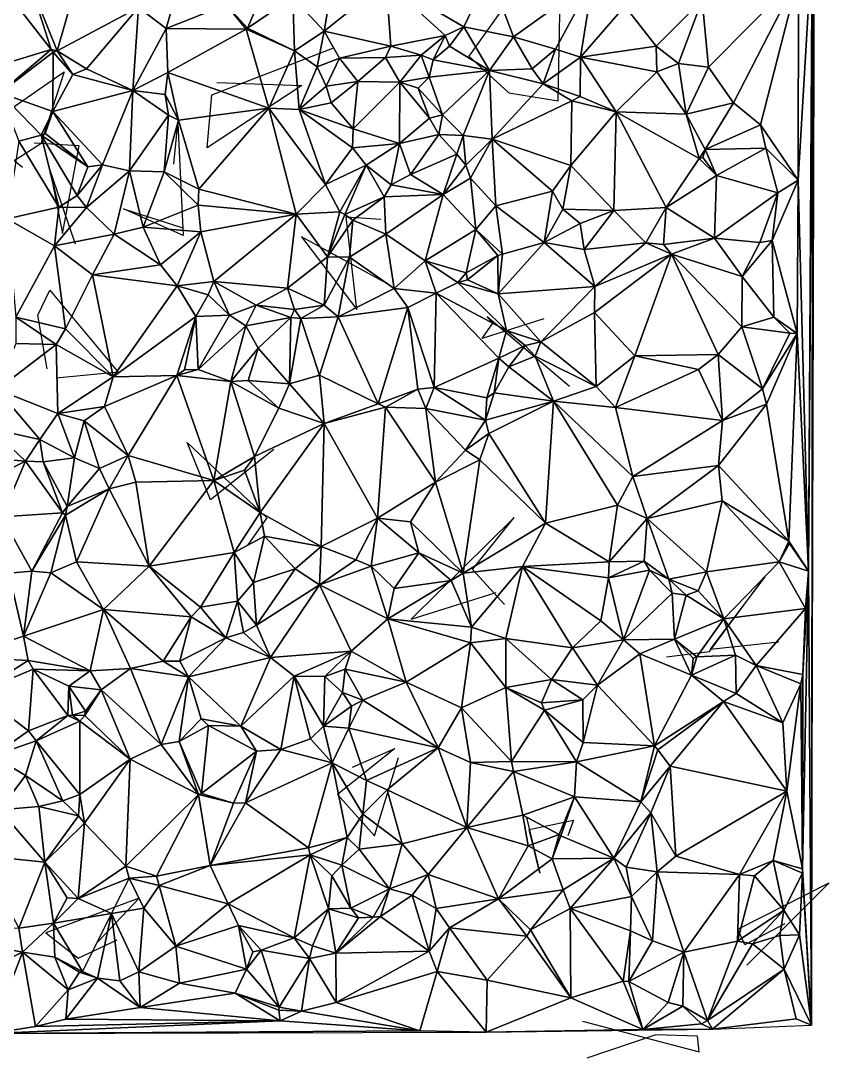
# Model space of a CAD drawing. Header units: metres. Extents: x -15.3 to 15.2, y -15.4 to 15.2.
# Drawn here: x 2.91 to 15.18, y -15.35 to 0.4 of the extents above; entities that cross this region are included whole.
import ezdxf

# ---------------------------------------------------------------- set-up
doc = ezdxf.new("R2010")
doc.units = ezdxf.units.M
doc.layers.add('CRACKS', color=1, linetype='Continuous')
doc.layers.add('STREET_MESH', color=7, linetype='Continuous')

msp = doc.modelspace()

# ---------------------------------------------------------------- linework, layer by layer
at = {"layer": 'CRACKS'}
for points in [[(10.482, 0.948, 0.1), (9.71, -0.14, 0.1), (10.319, -0.694, 0.1), (11.069, -0.814, 0.1), (11.1, 1.046, 0.1)], [(5.883, -0.535, 0.1), (7.174, -0.585, 0.1), (5.738, -1.528, 0.1), (5.81, -0.727, 0.1), (7.643, -0.018, 0.1)], [(2.934, -1.827, 0.1), (2.256, -1.281, 0.1), (3.565, -0.373, 0.1), (3.212, -1.469, 0.1), (2.297, -2.051, 0.1)], [(5.233, -1.776, 0.1), (5.292, -1.162, 0.1), (5.371, -2.863, 0.1), (4.464, -2.454, 0.1), (5.368, -2.742, 0.1)], [(3.735, -2.994, 0.1), (3.35, -1.859, 0.1), (3.54, -2.829, 0.1), (3.791, -1.501, 0.1), (3.11, -1.461, 0.1)], [(8.52, -3.622, 0.1), (7.167, -2.882, 0.1), (8.01, -3.982, 0.1), (7.847, -2.575, 0.1), (8.374, -2.615, 0.1)], [(3.309, -4.883, 0.1), (3.166, -4.071, 0.1), (3.347, -3.691, 0.1), (4.386, -4.935, 0.1), (3.442, -5.026, 0.1)], [(10.847, -4.127, 0.1), (9.915, -4.423, 0.1), (10.077, -4.194, 0.1), (9.987, -4.09, 0.1), (11.24, -5.151, 0.1)], [(6.75, -6.112, 0.1), (5.787, -6.876, 0.1), (5.432, -6.003, 0.1), (6.641, -7.147, 0.1), (6.355, -7.556, 0.1)], [(10.25, -8.463, 0.1), (9.766, -7.934, 0.1), (10.401, -7.142, 0.1), (8.836, -8.689, 0.1), (10.125, -8.28, 0.1)], [(12.712, -9.261, 0.1), (13.363, -9.177, 0.1), (14.206, -8.043, 0.1), (13.374, -9.143, 0.1), (14.418, -9.032, 0.1)], [(7.945, -10.935, 0.1), (8.584, -10.649, 0.1), (7.717, -11.351, 0.1), (8.28, -11.975, 0.1), (8.64, -10.787, 0.1)], [(10.586, -11.698, 0.1), (10.787, -12.543, 0.1), (10.624, -11.881, 0.1), (11.299, -11.741, 0.1), (11.213, -11.979, 0.1)], [(14.509, -13.312, 0.1), (13.9, -13.63, 0.1), (13.794, -13.396, 0.1), (15.183, -12.691, 0.1), (13.932, -13.941, 0.1)], [(4.077, -13.588, 0.1), (4.703, -12.923, 0.1), (3.286, -13.45, 0.1), (3.776, -13.836, 0.1), (4.37, -13.558, 0.1)], [(11.438, -14.792, 0.1), (13.209, -15.257, 0.1), (13.183, -15.017, 0.1), (12.548, -14.998, 0.1), (11.502, -15.355, 0.1)]]:
    msp.add_polyline3d(points, dxfattribs=at)
at = {"layer": 'STREET_MESH'}
for points in [[(14.934, 1.689), (14.916, -14.851), (14.962, 3.528)], [(5.112, 0.281), (5.533, 1.756), (4.696, 0.604)], [(5.533, 1.756), (5.112, 0.281), (6.026, 0.643)], [(14.867, -7.96), (14.934, 1.689), (14.924, 1.575)], [(14.934, 1.689), (14.867, -7.96), (14.916, -14.851)], [(14.713, -2.019), (14.867, -7.96), (14.924, 1.575)], [(14.717, 1.079), (14.713, -2.019), (14.924, 1.575)], [(3.037, 0.992), (3.458, -0.054), (3.837, 1.271)], [(3.458, -0.054), (4.696, 0.604), (3.837, 1.271)], [(7.04, 0.757), (7.512, 0.241), (7.683, 1.265)], [(7.512, 0.241), (8.453, 0.995), (7.683, 1.265)], [(10.024, 1.122), (8.453, 0.995), (9.636, 0.306)], [(10.386, 0.155), (10.024, 1.122), (9.636, 0.306)], [(10.386, 0.155), (11.595, 1.02), (10.024, 1.122)], [(3.369, -0.034), (3.037, 0.992), (2.811, 0.676)], [(3.458, -0.054), (3.037, 0.992), (3.369, -0.034)], [(6.662, 1.026), (6.026, 0.643), (6.35, 0.29)], [(7.04, 0.757), (6.662, 1.026), (6.35, 0.29)], [(7.512, 0.241), (8.524, 0.015), (8.453, 0.995)], [(8.453, 0.995), (9.352, 0.176), (9.636, 0.306)], [(8.524, 0.015), (9.352, 0.176), (8.453, 0.995)], [(11.595, 1.02), (10.386, 0.155), (11.028, -0.03)], [(11.408, -0.154), (11.595, 1.02), (11.028, -0.03)], [(11.595, 1.02), (11.408, -0.154), (12.079, 0.622)], [(13.349, -0.305), (14.717, 1.079), (13.254, 0.718)], [(13.349, -0.305), (13.729, -0.845), (14.717, 1.079)], [(13.729, -0.845), (14.138, -1.182), (14.717, 1.079)], [(14.717, 1.079), (14.138, -1.182), (14.713, -2.019)], [(2.351, -0.344), (3.369, -0.034), (2.811, 0.676)], [(5.112, 0.281), (6.329, 0.271), (6.026, 0.643)], [(6.026, 0.643), (6.329, 0.271), (6.35, 0.29)], [(7.063, -0.059), (7.04, 0.757), (6.35, 0.29)], [(7.063, -0.059), (7.512, 0.241), (7.04, 0.757)], [(12.556, 0.016), (13.254, 0.718), (12.079, 0.622)], [(12.556, 0.016), (12.895, -0.248), (13.254, 0.718)], [(12.895, -0.248), (13.349, -0.305), (13.254, 0.718)], [(4.696, 0.604), (3.458, -0.054), (3.904, -0.328)], [(4.609, -0.661), (4.696, 0.604), (3.904, -0.328)], [(4.609, -0.661), (5.112, 0.281), (4.696, 0.604)], [(11.408, -0.154), (12.556, 0.016), (12.079, 0.622)], [(5.112, 0.281), (4.609, -0.661), (5.137, -0.387)], [(6.329, 0.271), (5.112, 0.281), (5.137, -0.387)], [(6.329, 0.271), (5.137, -0.387), (6.672, -0.929)], [(6.329, 0.271), (7.063, -0.059), (6.35, 0.29)], [(7.063, -0.059), (6.329, 0.271), (6.672, -0.929)], [(7.512, 0.241), (7.063, -0.059), (7.407, -0.297)], [(7.748, -0.167), (7.512, 0.241), (7.407, -0.297)], [(7.748, -0.167), (8.524, 0.015), (7.512, 0.241)], [(9.352, 0.176), (8.524, 0.015), (8.984, -0.12)], [(9.17, -0.191), (9.352, 0.176), (8.984, -0.12)], [(9.17, -0.191), (9.416, 0.016), (9.352, 0.176)], [(9.352, 0.176), (9.416, 0.016), (9.636, 0.306)], [(9.416, 0.016), (10.025, -0.357), (9.636, 0.306)], [(10.025, -0.357), (10.386, 0.155), (9.636, 0.306)], [(8.524, 0.015), (7.748, -0.167), (8.443, -0.159)], [(8.984, -0.12), (8.524, 0.015), (8.443, -0.159)], [(9.416, 0.016), (9.17, -0.191), (10.025, -0.357)], [(10.386, 0.155), (10.025, -0.357), (10.671, -0.331)], [(10.386, 0.155), (10.671, -0.331), (11.028, -0.03)], [(12.564, -0.375), (12.556, 0.016), (11.408, -0.154)], [(12.556, 0.016), (12.564, -0.375), (12.895, -0.248)], [(3.369, -0.034), (2.351, -0.344), (2.591, -0.696)], [(3.399, -0.077), (3.369, -0.034), (2.591, -0.696)], [(3.392, -0.976), (3.399, -0.077), (2.591, -0.696)], [(3.399, -0.077), (3.458, -0.054), (3.369, -0.034)], [(3.399, -0.077), (3.392, -0.976), (3.696, -0.416)], [(3.458, -0.054), (3.399, -0.077), (3.696, -0.416)], [(3.458, -0.054), (3.696, -0.416), (3.904, -0.328)], [(7.133, -0.949), (7.063, -0.059), (6.672, -0.929)], [(7.063, -0.059), (7.133, -0.949), (7.407, -0.297)], [(8.663, -0.531), (8.984, -0.12), (8.443, -0.159)], [(8.984, -0.12), (8.663, -0.531), (9.109, -0.454)], [(9.17, -0.191), (8.984, -0.12), (9.109, -0.454)], [(10.671, -0.331), (10.837, -0.56), (11.028, -0.03)], [(10.837, -0.56), (11.408, -0.154), (11.028, -0.03)], [(10.837, -0.56), (11.402, -0.749), (11.408, -0.154)], [(11.408, -0.154), (11.402, -0.749), (11.946, -0.981)], [(12.564, -0.375), (11.408, -0.154), (11.946, -0.981)], [(7.133, -0.949), (7.545, -0.593), (7.407, -0.297)], [(7.545, -0.593), (7.748, -0.167), (7.407, -0.297)], [(7.748, -0.167), (7.545, -0.593), (8.026, -0.522)], [(7.748, -0.167), (8.026, -0.522), (8.443, -0.159)], [(8.026, -0.522), (8.663, -0.531), (8.443, -0.159)], [(10.025, -0.357), (9.17, -0.191), (9.109, -0.454)], [(12.564, -0.375), (13.012, -1.017), (12.895, -0.248)], [(13.012, -1.017), (13.349, -0.305), (12.895, -0.248)], [(13.729, -0.845), (13.349, -0.305), (13.012, -1.017)], [(3.696, -0.416), (3.392, -0.976), (4.609, -0.661)], [(3.696, -0.416), (4.609, -0.661), (3.904, -0.328)], [(4.609, -0.661), (5.098, -0.718), (5.137, -0.387)], [(5.098, -0.718), (5.299, -1.11), (5.137, -0.387)], [(5.137, -0.387), (5.299, -1.11), (6.672, -0.929)], [(8.663, -0.531), (8.94, -0.624), (9.109, -0.454)], [(8.94, -0.624), (9.311, -1.03), (9.109, -0.454)], [(9.311, -1.03), (10.025, -0.357), (9.109, -0.454)], [(9.623, -1.34), (10.025, -0.357), (9.311, -1.03)], [(10.025, -0.357), (9.623, -1.34), (10.063, -1.396)], [(10.025, -0.357), (10.837, -0.56), (10.671, -0.331)], [(10.837, -0.56), (10.025, -0.357), (10.063, -1.396)], [(13.012, -1.017), (12.564, -0.375), (11.946, -0.981)], [(7.621, -0.845), (7.545, -0.593), (7.133, -0.949)], [(7.545, -0.593), (7.621, -0.845), (8.026, -0.522)], [(7.621, -0.845), (7.956, -1.243), (8.026, -0.522)], [(8.026, -0.522), (7.956, -1.243), (8.663, -0.531)], [(7.956, -1.243), (8.656, -1.462), (8.663, -0.531)], [(8.656, -1.462), (9.115, -1.081), (8.663, -0.531)], [(9.115, -1.081), (8.94, -0.624), (8.663, -0.531)], [(8.94, -0.624), (9.115, -1.081), (9.311, -1.03)], [(11.275, -0.818), (10.837, -0.56), (10.063, -1.396)], [(11.402, -0.749), (10.837, -0.56), (11.275, -0.818)], [(2.877, -1.43), (3.217, -1.339), (2.591, -0.696)], [(3.217, -1.339), (3.392, -0.976), (2.591, -0.696)], [(3.392, -0.976), (4.149, -1.788), (4.609, -0.661)], [(4.609, -0.661), (4.149, -1.788), (4.557, -1.878)], [(4.609, -0.661), (4.557, -1.878), (5.149, -1.034)], [(5.098, -0.718), (4.609, -0.661), (5.149, -1.034)], [(5.299, -1.11), (5.098, -0.718), (5.149, -1.034)], [(11.402, -0.749), (11.275, -0.818), (11.946, -0.981)], [(5.299, -1.11), (5.609, -2.155), (6.672, -0.929)], [(6.672, -0.929), (5.609, -2.155), (7.087, -2.535)], [(7.534, -2.087), (6.672, -0.929), (7.087, -2.535)], [(7.534, -2.087), (7.133, -0.949), (6.672, -0.929)], [(7.956, -1.243), (7.621, -0.845), (7.133, -0.949)], [(11.26, -1.798), (11.275, -0.818), (10.063, -1.396)], [(11.275, -0.818), (11.26, -1.798), (11.946, -0.981)], [(13.3, -1.554), (13.729, -0.845), (13.012, -1.017)], [(13.729, -0.845), (13.3, -1.554), (14.138, -1.182)], [(3.392, -0.976), (3.217, -1.339), (3.276, -1.312)], [(3.927, -1.816), (3.392, -0.976), (3.276, -1.312)], [(4.149, -1.788), (3.392, -0.976), (3.927, -1.816)], [(4.557, -1.878), (5.083, -1.896), (5.149, -1.034)], [(5.083, -1.896), (5.299, -1.11), (5.149, -1.034)], [(7.946, -1.529), (7.133, -0.949), (7.534, -2.087)], [(7.956, -1.243), (7.133, -0.949), (7.946, -1.529)], [(8.656, -1.462), (9.253, -1.328), (9.115, -1.081)], [(9.115, -1.081), (9.253, -1.328), (9.311, -1.03)], [(9.253, -1.328), (9.623, -1.34), (9.311, -1.03)], [(11.26, -1.798), (11.913, -2.483), (11.946, -0.981)], [(11.913, -2.483), (12.708, -2.436), (11.946, -0.981)], [(13.21, -1.694), (13.012, -1.017), (11.946, -0.981)], [(12.708, -2.436), (13.21, -1.694), (11.946, -0.981)], [(13.21, -1.694), (13.3, -1.554), (13.012, -1.017)], [(5.299, -1.11), (5.083, -1.896), (5.609, -2.155)], [(8.656, -1.462), (7.956, -1.243), (7.946, -1.529)], [(13.3, -1.554), (14.22, -1.537), (14.138, -1.182)], [(14.138, -1.182), (14.22, -1.537), (14.713, -2.019)], [(3.485, -2.432), (3.217, -1.339), (2.877, -1.43)], [(3.217, -1.339), (3.927, -1.816), (3.276, -1.312)], [(3.217, -1.339), (3.485, -2.432), (3.763, -2.255)], [(3.927, -1.816), (3.217, -1.339), (3.763, -2.255)], [(9.253, -1.328), (8.656, -1.462), (8.823, -1.935)], [(9.527, -1.627), (9.253, -1.328), (8.823, -1.935)], [(9.623, -1.34), (9.253, -1.328), (9.527, -1.627)], [(9.665, -1.794), (9.623, -1.34), (9.527, -1.627)], [(9.623, -1.34), (9.665, -1.794), (10.063, -1.396)], [(9.665, -1.794), (9.736, -1.988), (10.063, -1.396)], [(9.736, -1.988), (10.119, -2.41), (10.063, -1.396)], [(10.983, -2.19), (11.26, -1.798), (10.063, -1.396)], [(10.119, -2.41), (10.983, -2.19), (10.063, -1.396)], [(3.485, -2.432), (2.877, -1.43), (2.702, -2.606)], [(8.153, -1.794), (7.946, -1.529), (7.534, -2.087)], [(8.153, -1.794), (8.656, -1.462), (7.946, -1.529)], [(8.533, -2.09), (8.656, -1.462), (8.153, -1.794)], [(8.656, -1.462), (8.533, -2.09), (8.823, -1.935)], [(13.262, -1.676), (13.3, -1.554), (13.21, -1.694)], [(13.3, -1.554), (13.262, -1.676), (13.469, -1.95)], [(14.22, -1.537), (13.3, -1.554), (13.469, -1.95)], [(14.401, -2.212), (14.22, -1.537), (13.469, -1.95)], [(14.22, -1.537), (14.401, -2.212), (14.713, -2.019)], [(9.322, -2.239), (9.527, -1.627), (8.823, -1.935)], [(9.665, -1.794), (9.527, -1.627), (9.322, -2.239)], [(13.21, -1.694), (12.708, -2.436), (13.469, -1.95)], [(13.262, -1.676), (13.21, -1.694), (13.469, -1.95)], [(4.149, -1.788), (3.927, -1.816), (3.763, -2.255)], [(3.904, -2.436), (4.149, -1.788), (3.763, -2.255)], [(4.149, -1.788), (3.904, -2.436), (4.557, -1.878)], [(3.904, -2.436), (4.323, -2.841), (4.557, -1.878)], [(4.323, -2.841), (4.767, -2.735), (4.557, -1.878)], [(4.767, -2.735), (5.083, -1.896), (4.557, -1.878)], [(7.751, -2.502), (8.153, -1.794), (7.534, -2.087)], [(7.751, -2.502), (7.828, -2.544), (8.153, -1.794)], [(8.153, -1.794), (7.828, -2.544), (8.424, -2.272)], [(8.533, -2.09), (8.153, -1.794), (8.424, -2.272)], [(9.665, -1.794), (9.322, -2.239), (9.736, -1.988)], [(10.983, -2.19), (11.137, -2.46), (11.26, -1.798)], [(11.137, -2.46), (11.913, -2.483), (11.26, -1.798)], [(5.083, -1.896), (4.767, -2.735), (5.599, -2.398)], [(5.609, -2.155), (5.083, -1.896), (5.599, -2.398)], [(8.533, -2.09), (9.322, -2.239), (8.823, -1.935)], [(9.736, -1.988), (9.322, -2.239), (9.815, -2.772)], [(10.119, -2.41), (9.736, -1.988), (9.815, -2.772)], [(12.708, -2.436), (13.442, -2.899), (13.469, -1.95)], [(13.442, -2.899), (14.401, -2.212), (13.469, -1.95)], [(14.317, -2.938), (14.695, -4.349), (14.713, -2.019)], [(14.401, -2.212), (14.317, -2.938), (14.713, -2.019)], [(14.713, -2.019), (14.695, -4.349), (14.867, -7.96)], [(5.609, -2.155), (5.599, -2.398), (7.087, -2.535)], [(7.751, -2.502), (7.534, -2.087), (7.087, -2.535)], [(9.322, -2.239), (8.533, -2.09), (8.424, -2.272)], [(10.983, -2.19), (10.119, -2.41), (10.854, -2.966)], [(11.137, -2.46), (10.983, -2.19), (10.854, -2.966)], [(3.485, -2.432), (3.904, -2.436), (3.763, -2.255)], [(7.828, -2.544), (7.949, -2.626), (8.424, -2.272)], [(8.424, -2.272), (7.949, -2.626), (8.449, -2.838)], [(9.322, -2.239), (8.424, -2.272), (8.449, -2.838)], [(9.047, -3.246), (9.322, -2.239), (8.449, -2.838)], [(9.322, -2.239), (9.047, -3.246), (9.815, -2.772)], [(14.401, -2.212), (13.442, -2.899), (14.129, -2.968)], [(14.317, -2.938), (14.401, -2.212), (14.129, -2.968)], [(3.42, -3.018), (3.485, -2.432), (2.702, -2.606)], [(3.904, -2.436), (3.485, -2.432), (3.42, -3.018)], [(4.323, -2.841), (3.904, -2.436), (3.42, -3.018)], [(4.767, -2.735), (5.639, -2.803), (5.599, -2.398)], [(5.599, -2.398), (5.639, -2.803), (7.087, -2.535)], [(7.564, -3.184), (7.751, -2.502), (7.087, -2.535)], [(7.828, -2.544), (7.751, -2.502), (7.564, -3.184)], [(10.219, -3.144), (10.119, -2.41), (9.815, -2.772)], [(10.119, -2.41), (10.219, -3.144), (10.854, -2.966)], [(11.399, -2.677), (11.137, -2.46), (10.854, -2.966)], [(11.913, -2.483), (11.137, -2.46), (11.399, -2.677)], [(11.913, -2.483), (11.399, -2.677), (11.46, -3.073)], [(12.398, -2.974), (11.913, -2.483), (11.46, -3.073)], [(11.913, -2.483), (12.398, -2.974), (12.708, -2.436)], [(12.398, -2.974), (12.666, -2.999), (12.708, -2.436)], [(12.666, -2.999), (13.442, -2.899), (12.708, -2.436)], [(2.832, -4.102), (3.42, -3.018), (2.702, -2.606)], [(5.639, -2.803), (5.838, -3.56), (7.087, -2.535)], [(5.838, -3.56), (6.957, -3.659), (7.087, -2.535)], [(6.957, -3.659), (7.564, -3.184), (7.087, -2.535)], [(7.949, -2.626), (7.828, -2.544), (7.564, -3.184)], [(7.897, -3.192), (7.949, -2.626), (7.564, -3.184)], [(7.949, -2.626), (7.897, -3.192), (8.449, -2.838)], [(11.399, -2.677), (10.854, -2.966), (11.46, -3.073)], [(4.767, -2.735), (4.323, -2.841), (5.026, -3.305)], [(5.639, -2.803), (4.767, -2.735), (5.026, -3.305)], [(5.279, -3.627), (5.639, -2.803), (5.026, -3.305)], [(5.639, -2.803), (5.279, -3.627), (5.838, -3.56)], [(9.047, -3.246), (9.668, -3.427), (9.815, -2.772)], [(9.668, -3.427), (10.153, -3.163), (9.815, -2.772)], [(10.153, -3.163), (10.219, -3.144), (9.815, -2.772)], [(4.323, -2.841), (3.42, -3.018), (3.995, -3.457)], [(5.026, -3.305), (4.323, -2.841), (3.995, -3.457)], [(7.897, -3.192), (8.575, -3.665), (8.449, -2.838)], [(8.575, -3.665), (9.047, -3.246), (8.449, -2.838)], [(10.854, -2.966), (10.219, -3.144), (10.156, -3.745)], [(11.623, -3.635), (10.854, -2.966), (10.156, -3.745)], [(10.854, -2.966), (11.623, -3.635), (11.46, -3.073)], [(11.623, -3.635), (12.398, -2.974), (11.46, -3.073)], [(12.398, -2.974), (11.623, -3.635), (12.79, -3.143)], [(12.666, -2.999), (12.398, -2.974), (12.79, -3.143)], [(13.442, -2.899), (12.666, -2.999), (12.79, -3.143)], [(13.863, -3.485), (13.442, -2.899), (12.79, -3.143)], [(13.442, -2.899), (13.863, -3.485), (14.129, -2.968)], [(13.863, -3.485), (14.317, -2.938), (14.129, -2.968)], [(13.863, -3.485), (14.341, -4.101), (14.317, -2.938)], [(14.317, -2.938), (14.341, -4.101), (14.695, -4.349)], [(3.588, -4.278), (3.42, -3.018), (2.832, -4.102)], [(3.42, -3.018), (3.588, -4.278), (3.995, -3.457)], [(10.219, -3.144), (10.153, -3.163), (10.156, -3.745)], [(12.79, -3.143), (11.619, -4.032), (12.232, -4.687)], [(11.623, -3.635), (11.619, -4.032), (12.79, -3.143)], [(13.498, -4.667), (12.79, -3.143), (12.232, -4.687)], [(13.863, -3.485), (12.79, -3.143), (13.858, -4.249)], [(12.79, -3.143), (13.498, -4.667), (13.858, -4.249)], [(5.279, -3.627), (5.026, -3.305), (3.995, -3.457)], [(7.515, -3.917), (7.564, -3.184), (6.957, -3.659)], [(7.515, -3.917), (7.897, -3.192), (7.564, -3.184)], [(7.897, -3.192), (7.515, -3.917), (7.724, -4.098)], [(8.575, -3.665), (7.897, -3.192), (7.724, -4.098)], [(9.047, -3.246), (8.575, -3.665), (9.215, -3.736)], [(9.543, -3.573), (9.047, -3.246), (9.215, -3.736)], [(9.543, -3.573), (9.668, -3.427), (9.047, -3.246)], [(9.691, -3.533), (10.153, -3.163), (9.668, -3.427)], [(10.153, -3.163), (9.691, -3.533), (10.156, -3.745)], [(3.588, -4.278), (4.307, -5.005), (3.995, -3.457)], [(4.307, -5.005), (5.279, -3.627), (3.995, -3.457)], [(9.543, -3.573), (9.691, -3.533), (9.668, -3.427)], [(5.279, -3.627), (5.752, -3.76), (5.838, -3.56)], [(5.752, -3.76), (6.075, -4.073), (5.838, -3.56)], [(5.838, -3.56), (6.483, -3.918), (6.957, -3.659)], [(5.838, -3.56), (6.075, -4.073), (6.483, -3.918)], [(10.283, -4.301), (9.543, -3.573), (9.215, -3.736)], [(9.691, -3.533), (9.543, -3.573), (10.156, -3.745)], [(9.543, -3.573), (10.283, -4.301), (10.156, -3.745)], [(14.341, -4.101), (13.863, -3.485), (13.858, -4.249)], [(5.279, -3.627), (4.307, -5.005), (5.564, -4.09)], [(5.752, -3.76), (5.279, -3.627), (5.564, -4.09)], [(6.075, -4.073), (5.752, -3.76), (5.564, -4.09)], [(6.483, -3.918), (7.064, -3.983), (6.957, -3.659)], [(7.064, -3.983), (7.515, -3.917), (6.957, -3.659)], [(8.784, -3.953), (8.575, -3.665), (7.724, -4.098)], [(8.575, -3.665), (8.784, -3.953), (9.215, -3.736)], [(8.784, -3.953), (9.182, -5.167), (9.215, -3.736)], [(9.182, -5.167), (10.166, -4.724), (9.215, -3.736)], [(10.166, -4.724), (10.283, -4.301), (9.215, -3.736)], [(11.623, -3.635), (10.156, -3.745), (10.803, -4.476)], [(10.156, -3.745), (10.283, -4.301), (10.803, -4.476)], [(11.619, -4.032), (11.623, -3.635), (10.803, -4.476)], [(6.075, -4.073), (6.322, -4.234), (6.483, -3.918)], [(6.322, -4.234), (7.006, -4.106), (6.483, -3.918)], [(7.006, -4.106), (7.064, -3.983), (6.483, -3.918)], [(7.064, -3.983), (7.159, -4.119), (7.515, -3.917)], [(7.515, -3.917), (7.159, -4.119), (7.724, -4.098)], [(4.307, -5.005), (5.277, -4.986), (5.564, -4.09)], [(5.277, -4.986), (5.391, -4.899), (5.564, -4.09)], [(5.391, -4.899), (5.598, -4.898), (5.564, -4.09)], [(5.598, -4.898), (6.075, -4.073), (5.564, -4.09)], [(6.075, -4.073), (5.598, -4.898), (6.322, -4.234)], [(7.159, -4.119), (7.064, -3.983), (7.006, -4.106)], [(8.335, -5.415), (8.784, -3.953), (7.724, -4.098)], [(8.784, -3.953), (8.335, -5.415), (8.935, -5.192)], [(9.182, -5.167), (8.784, -3.953), (8.935, -5.192)], [(11.645, -5.154), (11.619, -4.032), (10.803, -4.476)], [(11.619, -4.032), (11.645, -5.154), (12.232, -4.687)], [(2.833, -4.503), (3.442, -4.517), (2.832, -4.102)], [(3.442, -4.517), (3.588, -4.278), (2.832, -4.102)], [(5.598, -4.898), (6.098, -5.077), (6.322, -4.234)], [(6.098, -5.077), (6.51, -4.571), (6.322, -4.234)], [(6.51, -4.571), (7.006, -4.106), (6.322, -4.234)], [(6.51, -4.571), (6.988, -5.112), (7.006, -4.106)], [(6.988, -5.112), (7.159, -4.119), (7.006, -4.106)], [(7.159, -4.119), (6.988, -5.112), (7.444, -4.983)], [(7.159, -4.119), (7.444, -4.983), (7.724, -4.098)], [(7.444, -4.983), (8.335, -5.415), (7.724, -4.098)], [(13.498, -4.667), (14.171, -5.189), (13.858, -4.249)], [(14.341, -4.101), (13.858, -4.249), (14.584, -4.343)], [(13.858, -4.249), (14.171, -5.189), (14.584, -4.343)], [(14.341, -4.101), (14.584, -4.343), (14.695, -4.349)], [(3.588, -4.278), (3.442, -4.517), (4.307, -5.005)], [(10.568, -4.533), (10.283, -4.301), (10.166, -4.724)], [(10.283, -4.301), (10.568, -4.533), (10.803, -4.476)], [(14.584, -4.343), (14.171, -5.189), (14.695, -4.349)], [(14.171, -5.189), (14.231, -5.423), (14.695, -4.349)], [(14.695, -4.349), (14.231, -5.423), (14.569, -7.505)], [(14.695, -4.349), (14.569, -7.505), (14.867, -7.96)], [(3.442, -4.517), (2.833, -4.503), (2.546, -5.197)], [(3.469, -5.565), (3.442, -4.517), (2.546, -5.197)], [(3.442, -4.517), (3.469, -5.565), (4.307, -5.005)], [(10.318, -4.854), (10.568, -4.533), (10.166, -4.724)], [(10.568, -4.533), (10.318, -4.854), (10.715, -4.692)], [(10.568, -4.533), (10.715, -4.692), (10.803, -4.476)], [(10.715, -4.692), (11.645, -5.154), (10.803, -4.476)], [(6.51, -4.571), (6.098, -5.077), (6.36, -5.061)], [(6.988, -5.112), (6.51, -4.571), (6.36, -5.061)], [(9.182, -5.167), (9.982, -5.327), (10.166, -4.724)], [(9.982, -5.327), (10.093, -5.249), (10.166, -4.724)], [(10.093, -5.249), (10.318, -4.854), (10.166, -4.724)], [(10.715, -4.692), (10.318, -4.854), (10.996, -5.374)], [(11.645, -5.154), (10.715, -4.692), (10.996, -5.374)], [(11.645, -5.154), (11.938, -5.475), (12.232, -4.687)], [(12.232, -4.687), (11.938, -5.475), (13.196, -4.896)], [(13.498, -4.667), (12.232, -4.687), (13.196, -4.896)], [(13.561, -5.669), (13.498, -4.667), (13.196, -4.896)], [(14.171, -5.189), (13.498, -4.667), (13.561, -5.669)], [(10.318, -4.854), (10.093, -5.249), (10.996, -5.374)], [(4.307, -5.005), (3.469, -5.565), (4.179, -5.456)], [(4.179, -5.456), (4.536, -6.202), (5.277, -4.986)], [(4.307, -5.005), (4.179, -5.456), (5.277, -4.986)], [(5.277, -4.986), (4.536, -6.202), (5.837, -6.58)], [(5.598, -4.898), (5.391, -4.899), (5.277, -4.986)], [(6.098, -5.077), (5.598, -4.898), (5.277, -4.986)], [(6.098, -5.077), (5.277, -4.986), (5.837, -6.58)], [(7.444, -4.983), (6.988, -5.112), (7.513, -5.715)], [(8.335, -5.415), (7.444, -4.983), (7.513, -5.715)], [(11.938, -5.475), (13.561, -5.669), (13.196, -4.896)], [(2.457, -5.797), (3.194, -5.958), (2.546, -5.197)], [(3.194, -5.958), (3.469, -5.565), (2.546, -5.197)], [(6.458, -6.219), (6.098, -5.077), (5.837, -6.58)], [(6.098, -5.077), (6.825, -5.482), (6.36, -5.061)], [(6.098, -5.077), (6.458, -6.219), (6.825, -5.482)], [(6.825, -5.482), (6.988, -5.112), (6.36, -5.061)], [(6.988, -5.112), (6.825, -5.482), (7.513, -5.715)], [(8.335, -5.415), (8.447, -5.466), (8.935, -5.192)], [(8.447, -5.466), (9.057, -5.486), (8.935, -5.192)], [(9.057, -5.486), (9.182, -5.167), (8.935, -5.192)], [(9.182, -5.167), (9.057, -5.486), (9.963, -5.665)], [(9.982, -5.327), (9.182, -5.167), (9.963, -5.665)], [(11.938, -5.475), (11.645, -5.154), (10.996, -5.374)], [(14.231, -5.423), (14.171, -5.189), (13.561, -5.669)], [(10.996, -5.374), (10.093, -5.249), (9.963, -5.665)], [(10.093, -5.249), (9.982, -5.327), (9.963, -5.665)], [(3.469, -5.565), (3.869, -5.673), (4.179, -5.456)], [(3.869, -5.673), (4.536, -6.202), (4.179, -5.456)], [(6.825, -5.482), (6.458, -6.219), (7.513, -5.715)], [(8.447, -5.466), (8.335, -5.415), (7.513, -5.715)], [(8.322, -7.153), (8.447, -5.466), (7.513, -5.715)], [(8.447, -5.466), (8.322, -7.153), (9.203, -6.609)], [(9.057, -5.486), (8.447, -5.466), (9.203, -6.609)], [(9.057, -5.486), (9.661, -6.121), (9.963, -5.665)], [(9.661, -6.121), (9.057, -5.486), (9.203, -6.609)], [(10.014, -5.867), (10.996, -5.374), (9.963, -5.665)], [(10.996, -5.374), (10.014, -5.867), (10.875, -7.23)], [(11.969, -6.958), (10.996, -5.374), (10.875, -7.23)], [(10.996, -5.374), (11.969, -6.958), (12.198, -6.522)], [(11.938, -5.475), (10.996, -5.374), (12.198, -6.522)], [(13.561, -5.669), (11.938, -5.475), (12.198, -6.522)], [(14.231, -5.423), (13.501, -6.354), (14.569, -7.505)], [(14.231, -5.423), (13.561, -5.669), (13.501, -6.354)], [(3.469, -5.565), (3.194, -5.958), (3.722, -6.239)], [(3.869, -5.673), (3.469, -5.565), (3.722, -6.239)], [(9.661, -6.121), (10.014, -5.867), (9.963, -5.665)], [(13.501, -6.354), (13.561, -5.669), (12.198, -6.522)], [(2.457, -5.797), (2.238, -6.226), (2.98, -6.289)], [(3.194, -5.958), (2.457, -5.797), (2.98, -6.289)], [(4.101, -6.397), (3.869, -5.673), (3.722, -6.239)], [(3.869, -5.673), (4.101, -6.397), (4.536, -6.202)], [(6.458, -6.219), (6.541, -7.069), (7.513, -5.715)], [(6.541, -7.069), (7.467, -7.585), (7.513, -5.715)], [(7.467, -7.585), (8.322, -7.153), (7.513, -5.715)], [(3.244, -6.296), (3.194, -5.958), (2.98, -6.289)], [(3.194, -5.958), (3.244, -6.296), (3.722, -6.239)], [(10.014, -5.867), (9.661, -6.121), (9.879, -6.265)], [(10.875, -7.23), (10.014, -5.867), (9.879, -6.265)], [(9.661, -6.121), (9.203, -6.609), (9.879, -6.265)], [(2.238, -6.226), (2.397, -6.577), (2.98, -6.289)], [(2.397, -6.577), (2.619, -7.135), (2.98, -6.289)], [(2.619, -7.135), (3.54, -7.071), (2.98, -6.289)], [(3.54, -7.071), (3.244, -6.296), (2.98, -6.289)], [(3.244, -6.296), (3.609, -6.975), (3.722, -6.239)], [(3.609, -6.975), (3.244, -6.296), (3.54, -7.071)], [(3.609, -6.975), (4.101, -6.397), (3.722, -6.239)], [(4.536, -6.202), (4.101, -6.397), (4.251, -6.708)], [(4.536, -6.202), (4.251, -6.708), (4.653, -6.605)], [(5.837, -6.58), (4.536, -6.202), (4.653, -6.605)], [(6.305, -6.425), (6.458, -6.219), (5.837, -6.58)], [(6.458, -6.219), (6.305, -6.425), (6.541, -7.069)], [(9.203, -6.609), (9.622, -7.986), (9.879, -6.265)], [(9.622, -7.986), (10.875, -7.23), (9.879, -6.265)], [(4.101, -6.397), (3.609, -6.975), (4.251, -6.708)], [(6.305, -6.425), (5.837, -6.58), (6.541, -7.069)], [(13.501, -6.354), (12.198, -6.522), (12.42, -7.159)], [(13.557, -6.888), (13.501, -6.354), (12.42, -7.159)], [(13.501, -6.354), (13.557, -6.888), (14.569, -7.505)], [(4.653, -6.605), (4.251, -6.708), (4.855, -7.88)], [(5.837, -6.58), (4.653, -6.605), (4.855, -7.88)], [(6.146, -7.673), (5.837, -6.58), (4.855, -7.88)], [(5.837, -6.58), (6.146, -7.673), (6.541, -7.069)], [(8.322, -7.153), (8.822, -7.209), (9.203, -6.609)], [(8.822, -7.209), (9.622, -7.986), (9.203, -6.609)], [(12.198, -6.522), (11.969, -6.958), (12.42, -7.159)], [(4.251, -6.708), (3.586, -7.108), (3.755, -7.815)], [(3.609, -6.975), (3.586, -7.108), (4.251, -6.708)], [(4.855, -7.88), (4.251, -6.708), (3.755, -7.815)], [(13.318, -7.967), (13.557, -6.888), (12.42, -7.159)], [(13.557, -6.888), (13.318, -7.967), (14.423, -7.814)], [(13.557, -6.888), (14.423, -7.814), (14.569, -7.505)], [(3.074, -7.957), (3.54, -7.071), (2.619, -7.135)], [(3.074, -7.957), (3.586, -7.108), (3.54, -7.071)], [(3.586, -7.108), (3.609, -6.975), (3.54, -7.071)], [(6.146, -7.673), (6.608, -7.427), (6.541, -7.069)], [(6.541, -7.069), (6.608, -7.427), (7.467, -7.585)], [(11.843, -7.816), (11.969, -6.958), (10.875, -7.23)], [(11.969, -6.958), (11.843, -7.816), (12.42, -7.159)], [(2.724, -7.988), (3.074, -7.957), (2.619, -7.135)], [(3.586, -7.108), (3.074, -7.957), (3.363, -7.985)], [(3.586, -7.108), (3.363, -7.985), (3.755, -7.815)], [(7.993, -7.787), (8.322, -7.153), (7.467, -7.585)], [(8.322, -7.153), (7.993, -7.787), (8.229, -7.881)], [(8.95, -7.679), (8.322, -7.153), (8.229, -7.881)], [(8.822, -7.209), (8.322, -7.153), (8.95, -7.679)], [(9.622, -7.986), (8.822, -7.209), (8.95, -7.679)], [(9.622, -7.986), (10.524, -7.889), (10.875, -7.23)], [(10.524, -7.889), (11.843, -7.816), (10.875, -7.23)], [(11.843, -7.816), (12.371, -7.807), (12.42, -7.159)], [(12.371, -7.807), (12.747, -8.078), (12.42, -7.159)], [(12.747, -8.078), (13.318, -7.967), (12.42, -7.159)], [(6.146, -7.673), (6.441, -8.128), (6.608, -7.427)], [(6.441, -8.128), (7.073, -7.924), (6.608, -7.427)], [(6.608, -7.427), (7.073, -7.924), (7.467, -7.585)], [(14.423, -7.814), (14.579, -7.537), (14.569, -7.505)], [(14.579, -7.537), (14.423, -7.814), (14.867, -7.96)], [(14.569, -7.505), (14.579, -7.537), (14.867, -7.96)], [(6.146, -7.673), (4.855, -7.88), (5.633, -8.506)], [(6.197, -8.413), (6.146, -7.673), (5.633, -8.506)], [(6.146, -7.673), (6.197, -8.413), (6.441, -8.128)], [(7.073, -7.924), (7.444, -8.164), (7.467, -7.585)], [(7.444, -8.164), (7.993, -7.787), (7.467, -7.585)], [(8.576, -8.222), (8.95, -7.679), (8.229, -7.881)], [(8.95, -7.679), (8.576, -8.222), (9.44, -8.102)], [(9.622, -7.986), (8.95, -7.679), (9.44, -8.102)], [(3.363, -7.985), (4.164, -8.539), (3.755, -7.815)], [(4.164, -8.539), (4.855, -7.88), (3.755, -7.815)], [(7.993, -7.787), (7.444, -8.164), (8.229, -7.881)], [(10.524, -7.889), (11.829, -8.059), (11.843, -7.816)], [(12.371, -7.807), (11.829, -8.059), (12.452, -7.942)], [(11.829, -8.059), (12.371, -7.807), (11.843, -7.816)], [(12.747, -8.078), (12.371, -7.807), (12.452, -7.942)], [(13.318, -7.967), (13.581, -8.684), (14.423, -7.814)], [(13.581, -8.684), (14.82, -8.524), (14.423, -7.814)], [(14.423, -7.814), (14.82, -8.524), (14.867, -7.96)], [(2.724, -7.988), (1.998, -9.257), (2.948, -8.943)], [(3.074, -7.957), (2.724, -7.988), (2.948, -8.943)], [(3.363, -7.985), (3.074, -7.957), (2.948, -8.943)], [(3.363, -7.985), (2.948, -8.943), (4.164, -8.539)], [(4.164, -8.539), (5.492, -8.65), (4.855, -7.88)], [(4.855, -7.88), (5.492, -8.65), (5.633, -8.506)], [(6.488, -8.778), (7.073, -7.924), (6.441, -8.128)], [(7.073, -7.924), (6.488, -8.778), (7.444, -8.164)], [(7.444, -8.164), (8.479, -8.681), (8.229, -7.881)], [(8.479, -8.681), (8.576, -8.222), (8.229, -7.881)], [(9.751, -8.806), (9.622, -7.986), (9.44, -8.102)], [(9.751, -8.806), (10.524, -7.889), (9.622, -7.986)], [(10.524, -7.889), (9.751, -8.806), (10.274, -8.979)], [(11.284, -9.123), (10.524, -7.889), (10.274, -8.979)], [(11.829, -8.059), (10.524, -7.889), (11.716, -8.711)], [(10.524, -7.889), (11.284, -9.123), (11.716, -8.711)], [(11.829, -8.059), (12.057, -9), (12.452, -7.942)], [(12.057, -9), (12.799, -8.29), (12.452, -7.942)], [(12.799, -8.29), (12.747, -8.078), (12.452, -7.942)], [(13.318, -7.967), (12.747, -8.078), (13.191, -8.257)], [(13.581, -8.684), (13.318, -7.967), (13.191, -8.257)], [(14.867, -7.96), (14.779, -12.476), (14.916, -14.851)], [(14.783, -9.527), (14.779, -12.476), (14.867, -7.96)], [(14.82, -8.524), (14.783, -9.527), (14.867, -7.96)], [(6.197, -8.413), (6.488, -8.778), (6.441, -8.128)], [(7.444, -8.164), (6.488, -8.778), (6.7, -9.271)], [(7.922, -9.172), (7.444, -8.164), (6.7, -9.271)], [(7.922, -9.172), (8.479, -8.681), (7.444, -8.164)], [(8.479, -8.681), (9.751, -8.806), (9.44, -8.102)], [(8.576, -8.222), (8.479, -8.681), (9.44, -8.102)], [(12.057, -9), (11.829, -8.059), (11.716, -8.711)], [(12.747, -8.078), (12.799, -8.29), (13.009, -8.325)], [(13.191, -8.257), (12.747, -8.078), (13.009, -8.325)], [(12.799, -8.29), (12.057, -9), (12.832, -8.99)], [(12.799, -8.29), (12.832, -8.99), (13.009, -8.325)], [(12.832, -8.99), (13.581, -8.684), (13.009, -8.325)], [(13.581, -8.684), (13.191, -8.257), (13.009, -8.325)], [(5.492, -8.65), (6.018, -8.969), (5.633, -8.506)], [(6.018, -8.969), (6.197, -8.413), (5.633, -8.506)], [(6.29, -8.889), (6.197, -8.413), (6.018, -8.969)], [(6.488, -8.778), (6.197, -8.413), (6.29, -8.889)], [(2.948, -8.943), (3.962, -9.47), (4.164, -8.539)], [(3.962, -9.47), (4.575, -9.436), (4.164, -8.539)], [(4.164, -8.539), (4.575, -9.436), (5.07, -9.324)], [(5.492, -8.65), (4.164, -8.539), (5.07, -9.324)], [(5.321, -9.327), (5.492, -8.65), (5.07, -9.324)], [(5.492, -8.65), (5.321, -9.327), (6.018, -8.969)], [(13.581, -8.684), (14.073, -9.393), (14.82, -8.524)], [(14.82, -8.524), (14.073, -9.393), (14.783, -9.527)], [(6.488, -8.778), (6.29, -8.889), (6.7, -9.271)], [(8.479, -8.681), (7.922, -9.172), (8.761, -9.643)], [(8.479, -8.681), (8.761, -9.643), (9.734, -9.048)], [(9.751, -8.806), (8.479, -8.681), (9.734, -9.048)], [(10.274, -8.979), (9.751, -8.806), (9.734, -9.048)], [(11.284, -9.123), (12.057, -9), (11.716, -8.711)], [(13.171, -9.258), (13.581, -8.684), (12.832, -8.99)], [(13.581, -8.684), (13.171, -9.258), (13.761, -9.233)], [(14.073, -9.393), (13.581, -8.684), (13.761, -9.233)], [(2.948, -8.943), (1.998, -9.257), (3.017, -9.317)], [(3.962, -9.47), (2.948, -8.943), (3.017, -9.317)], [(5.321, -9.327), (5.455, -9.562), (6.018, -8.969)], [(6.018, -8.969), (5.455, -9.562), (6.7, -9.271)], [(6.29, -8.889), (6.018, -8.969), (6.7, -9.271)], [(10.274, -8.979), (9.734, -9.048), (10.27, -9.727)], [(10.966, -9.605), (10.274, -8.979), (10.27, -9.727)], [(11.284, -9.123), (10.274, -8.979), (10.966, -9.605)], [(8.761, -9.643), (9.599, -10.035), (9.734, -9.048)], [(9.734, -9.048), (9.599, -10.035), (10.27, -9.727)], [(11.284, -9.123), (10.966, -9.605), (11.665, -9.687)], [(12.057, -9), (11.284, -9.123), (11.665, -9.687)], [(12.305, -9.214), (12.057, -9), (11.665, -9.687)], [(12.832, -8.99), (12.057, -9), (12.305, -9.214)], [(12.832, -8.99), (12.305, -9.214), (13.093, -9.536)], [(13.118, -9.279), (12.832, -8.99), (13.093, -9.536)], [(13.118, -9.279), (13.171, -9.258), (12.832, -8.99)], [(1.998, -9.257), (2.252, -9.801), (3.017, -9.317)], [(5.455, -9.562), (6.25, -10.31), (6.7, -9.271)], [(6.25, -10.31), (7.06, -9.555), (6.7, -9.271)], [(7.06, -9.555), (7.922, -9.172), (6.7, -9.271)], [(7.922, -9.172), (7.06, -9.555), (7.522, -9.559)], [(7.922, -9.172), (7.522, -9.559), (7.832, -9.446)], [(8.761, -9.643), (7.922, -9.172), (7.832, -9.446)], [(12.528, -10.611), (12.305, -9.214), (11.665, -9.687)], [(12.305, -9.214), (12.528, -10.611), (13.093, -9.536)], [(13.761, -9.233), (13.171, -9.258), (13.093, -9.536)], [(13.77, -9.814), (13.761, -9.233), (13.093, -9.536)], [(13.171, -9.258), (13.118, -9.279), (13.093, -9.536)], [(13.77, -9.814), (14.073, -9.393), (13.761, -9.233)], [(2.252, -9.801), (3.093, -9.446), (3.017, -9.317)], [(3.024, -10.381), (3.093, -9.446), (2.252, -9.801)], [(3.093, -9.446), (3.962, -9.47), (3.017, -9.317)], [(3.093, -9.446), (3.024, -10.381), (3.622, -10.152)], [(3.634, -9.704), (3.093, -9.446), (3.622, -10.152)], [(3.962, -9.47), (3.093, -9.446), (3.634, -9.704)], [(3.962, -9.47), (4.129, -9.758), (4.575, -9.436)], [(4.129, -9.758), (5.037, -10.589), (4.575, -9.436)], [(4.575, -9.436), (5.455, -9.562), (5.07, -9.324)], [(5.037, -10.589), (5.455, -9.562), (4.575, -9.436)], [(5.455, -9.562), (5.321, -9.327), (5.07, -9.324)], [(7.522, -9.559), (7.79, -9.803), (7.832, -9.446)], [(7.79, -9.803), (8.102, -9.919), (7.832, -9.446)], [(8.102, -9.919), (8.761, -9.643), (7.832, -9.446)], [(14.073, -9.393), (13.77, -9.814), (14.479, -10.263)], [(14.783, -9.527), (14.073, -9.393), (14.751, -9.67)], [(14.073, -9.393), (14.479, -10.263), (14.751, -9.67)], [(3.962, -9.47), (3.634, -9.704), (4.129, -9.758)], [(5.455, -9.562), (5.037, -10.589), (5.31, -10.547)], [(5.648, -10.202), (5.455, -9.562), (5.31, -10.547)], [(5.455, -9.562), (5.648, -10.202), (6.25, -10.31)], [(6.855, -10.665), (7.06, -9.555), (6.25, -10.31)], [(7.06, -9.555), (6.855, -10.665), (7.304, -10.504)], [(7.503, -10.313), (7.06, -9.555), (7.304, -10.504)], [(7.06, -9.555), (7.503, -10.313), (7.522, -9.559)], [(7.503, -10.313), (7.79, -9.803), (7.522, -9.559)], [(10.815, -9.955), (10.966, -9.605), (10.27, -9.727)], [(10.966, -9.605), (10.815, -9.955), (11.439, -9.913)], [(10.966, -9.605), (11.439, -9.913), (11.665, -9.687)], [(12.528, -10.611), (13.575, -9.937), (13.093, -9.536)], [(13.575, -9.937), (13.77, -9.814), (13.093, -9.536)], [(14.783, -9.527), (14.751, -9.67), (14.779, -12.476)], [(3.693, -10.145), (3.634, -9.704), (3.622, -10.152)], [(3.634, -9.704), (3.891, -10.086), (4.129, -9.758)], [(3.634, -9.704), (3.693, -10.145), (3.891, -10.086)], [(4.129, -9.758), (3.879, -10.148), (4.566, -10.815)], [(3.891, -10.086), (3.879, -10.148), (4.129, -9.758)], [(5.037, -10.589), (4.129, -9.758), (4.566, -10.815)], [(8.761, -9.643), (8.102, -9.919), (9.244, -10.643)], [(9.599, -10.035), (8.761, -9.643), (9.244, -10.643)], [(9.599, -10.035), (10.36, -10.848), (10.27, -9.727)], [(10.86, -10.068), (10.815, -9.955), (10.27, -9.727)], [(10.36, -10.848), (10.86, -10.068), (10.27, -9.727)], [(11.439, -9.913), (11.445, -10.559), (11.665, -9.687)], [(11.445, -10.559), (12.528, -10.611), (11.665, -9.687)], [(14.479, -10.263), (14.537, -11.297), (14.751, -9.67)], [(14.751, -9.67), (14.537, -11.297), (14.779, -12.476)], [(2.48, -10.762), (3.024, -10.381), (2.252, -9.801)], [(7.79, -9.803), (7.503, -10.313), (7.93, -10.006)], [(8.102, -9.919), (7.79, -9.803), (7.93, -10.006)], [(9.244, -10.643), (8.102, -9.919), (7.89, -10.343)], [(8.102, -9.919), (7.93, -10.006), (7.89, -10.343)], [(10.815, -9.955), (10.86, -10.068), (11.439, -9.913)], [(10.86, -10.068), (11.445, -10.559), (11.439, -9.913)], [(14.479, -10.263), (13.77, -9.814), (13.575, -9.937)], [(7.93, -10.006), (7.503, -10.313), (7.89, -10.343)], [(9.737, -10.862), (9.599, -10.035), (9.244, -10.643)], [(10.36, -10.848), (9.599, -10.035), (9.737, -10.862)], [(10.36, -10.848), (11.344, -10.852), (10.86, -10.068)], [(11.344, -10.852), (11.445, -10.559), (10.86, -10.068)], [(13.575, -9.937), (12.528, -10.611), (12.582, -10.672)], [(12.769, -10.92), (13.575, -9.937), (12.582, -10.672)], [(13.575, -9.937), (12.769, -10.92), (14.537, -11.297)], [(14.479, -10.263), (13.575, -9.937), (14.537, -11.297)], [(3.024, -10.381), (3.138, -10.533), (3.622, -10.152)], [(3.138, -10.533), (3.802, -10.237), (3.622, -10.152)], [(3.802, -10.237), (3.138, -10.533), (3.805, -11.352)], [(3.802, -10.237), (3.693, -10.145), (3.622, -10.152)], [(3.693, -10.145), (3.879, -10.148), (3.891, -10.086)], [(3.879, -10.148), (3.693, -10.145), (3.802, -10.237)], [(3.879, -10.148), (3.802, -10.237), (4.566, -10.815)], [(3.802, -10.237), (3.805, -11.352), (4.566, -10.815)], [(5.648, -10.202), (5.31, -10.547), (5.759, -10.303)], [(6.25, -10.31), (5.648, -10.202), (5.759, -10.303)], [(3.138, -10.533), (3.024, -10.381), (2.48, -10.762)], [(5.31, -10.547), (5.649, -11.332), (5.759, -10.303)], [(5.649, -11.332), (6.484, -10.693), (5.759, -10.303)], [(6.484, -10.693), (6.25, -10.31), (5.759, -10.303)], [(6.484, -10.693), (6.855, -10.665), (6.25, -10.31)], [(7.503, -10.313), (7.304, -10.504), (7.634, -10.867)], [(7.503, -10.313), (7.634, -10.867), (7.89, -10.343)], [(7.634, -10.867), (8.157, -11.136), (7.89, -10.343)], [(8.157, -11.136), (9.244, -10.643), (7.89, -10.343)], [(3.138, -10.533), (2.48, -10.762), (2.977, -11.063)], [(3.546, -11.447), (3.138, -10.533), (2.977, -11.063)], [(3.138, -10.533), (3.546, -11.447), (3.805, -11.352)], [(5.31, -10.547), (5.037, -10.589), (5.605, -11.351)], [(5.649, -11.332), (5.31, -10.547), (5.605, -11.351)], [(7.304, -10.504), (6.855, -10.665), (7.634, -10.867)], [(5.037, -10.589), (4.566, -10.815), (5.605, -11.351)], [(6.484, -10.693), (5.649, -11.332), (6.137, -11.482)], [(6.484, -10.693), (6.137, -11.482), (6.317, -11.478)], [(6.855, -10.665), (6.317, -11.478), (7.634, -10.867)], [(6.855, -10.665), (6.484, -10.693), (6.317, -11.478)], [(8.157, -11.136), (8.468, -11.278), (9.244, -10.643)], [(9.244, -10.643), (8.468, -11.278), (9.678, -11.851)], [(9.737, -10.862), (9.244, -10.643), (9.678, -11.851)], [(11.445, -10.559), (11.344, -10.852), (12.528, -10.611)], [(11.344, -10.852), (12.324, -11.461), (12.528, -10.611)], [(12.528, -10.611), (12.324, -11.461), (12.582, -10.672)], [(12.324, -11.461), (12.769, -10.92), (12.582, -10.672)], [(2.48, -10.762), (2.584, -11.58), (2.977, -11.063)], [(3.805, -11.352), (3.872, -11.785), (4.566, -10.815)], [(3.872, -11.785), (4.502, -12.44), (4.566, -10.815)], [(4.566, -10.815), (4.502, -12.44), (5.605, -11.351)], [(7.634, -10.867), (6.317, -11.478), (7.273, -12.157)], [(7.634, -10.867), (7.273, -12.157), (7.863, -12.001)], [(8.102, -11.647), (7.634, -10.867), (7.863, -12.001)], [(8.102, -11.647), (8.157, -11.136), (7.634, -10.867)], [(10.388, -11), (9.737, -10.862), (9.678, -11.851)], [(10.36, -10.848), (9.737, -10.862), (10.388, -11)], [(11.344, -10.852), (10.36, -10.848), (10.388, -11)], [(11.315, -11.385), (11.344, -10.852), (10.388, -11)], [(12.324, -11.461), (11.344, -10.852), (11.315, -11.385)], [(10.529, -11.662), (10.388, -11), (9.678, -11.851)], [(10.529, -11.662), (11.315, -11.385), (10.388, -11)], [(12.324, -11.461), (12.473, -11.629), (12.769, -10.92)], [(12.769, -10.92), (12.473, -11.629), (12.854, -12.287)], [(14.537, -11.297), (12.769, -10.92), (12.854, -12.287)], [(2.584, -11.58), (3.182, -11.534), (2.977, -11.063)], [(3.182, -11.534), (3.546, -11.447), (2.977, -11.063)], [(8.157, -11.136), (8.102, -11.647), (8.468, -11.278)], [(6.137, -11.482), (5.649, -11.332), (5.605, -11.351)], [(8.468, -11.278), (8.102, -11.647), (8.698, -12.099)], [(8.468, -11.278), (8.698, -12.099), (9.678, -11.851)], [(13.819, -12.565), (14.537, -11.297), (12.854, -12.287)], [(13.819, -12.565), (14.333, -12.35), (14.537, -11.297)], [(14.537, -11.297), (14.333, -12.35), (14.779, -12.476)], [(3.546, -11.447), (3.182, -11.534), (3.783, -11.673)], [(3.805, -11.352), (3.546, -11.447), (3.783, -11.673)], [(3.872, -11.785), (3.805, -11.352), (3.783, -11.673)], [(4.502, -12.44), (4.966, -12.59), (5.605, -11.351)], [(4.966, -12.59), (5.784, -12.43), (5.605, -11.351)], [(5.784, -12.43), (6.137, -11.482), (5.605, -11.351)], [(7.273, -12.157), (6.317, -11.478), (5.784, -12.43)], [(6.317, -11.478), (6.137, -11.482), (5.784, -12.43)], [(10.529, -11.662), (11.081, -11.959), (11.315, -11.385)], [(11.315, -11.385), (11.081, -11.959), (11.107, -11.976)], [(11.315, -11.385), (11.107, -11.976), (11.913, -12.318)], [(12.324, -11.461), (11.315, -11.385), (11.913, -12.318)], [(12.473, -11.629), (12.324, -11.461), (11.913, -12.318)], [(3.274, -12.377), (2.584, -11.58), (2.291, -12.277)], [(3.182, -11.534), (2.584, -11.58), (3.274, -12.377)], [(3.783, -11.673), (3.182, -11.534), (3.274, -12.377)], [(8.047, -12.179), (8.102, -11.647), (7.863, -12.001)], [(8.102, -11.647), (8.047, -12.179), (8.698, -12.099)], [(12.098, -12.455), (12.473, -11.629), (11.913, -12.318)], [(12.568, -12.526), (12.473, -11.629), (12.098, -12.455)], [(12.473, -11.629), (12.568, -12.526), (12.854, -12.287)], [(3.872, -11.785), (3.783, -11.673), (3.274, -12.377)], [(3.777, -12.927), (3.872, -11.785), (3.274, -12.377)], [(3.872, -11.785), (3.777, -12.927), (4.502, -12.44)], [(10.612, -12.131), (10.529, -11.662), (9.678, -11.851)], [(11.081, -11.959), (10.529, -11.662), (10.612, -12.131)], [(8.698, -12.099), (9.093, -12.563), (9.678, -11.851)], [(9.678, -11.851), (9.093, -12.563), (10.163, -12.934)], [(10.612, -12.131), (9.678, -11.851), (10.163, -12.934)], [(10.977, -12.329), (11.081, -11.959), (10.612, -12.131)], [(11.081, -11.959), (10.977, -12.329), (11.107, -11.976)], [(7.273, -12.157), (7.303, -12.267), (7.863, -12.001)], [(7.303, -12.267), (7.782, -12.423), (7.863, -12.001)], [(7.782, -12.423), (8.047, -12.179), (7.863, -12.001)], [(8.047, -12.179), (8.507, -12.781), (8.698, -12.099)], [(8.507, -12.781), (9.093, -12.563), (8.698, -12.099)], [(10.977, -12.329), (10.612, -12.131), (10.163, -12.934)], [(11.107, -11.976), (10.977, -12.329), (11.913, -12.318)], [(2.877, -13.381), (3.274, -12.377), (2.291, -12.277)], [(7.303, -12.267), (7.273, -12.157), (5.784, -12.43)], [(6.056, -13.009), (7.303, -12.267), (5.784, -12.43)], [(6.056, -13.009), (7.059, -13.527), (7.303, -12.267)], [(7.303, -12.267), (7.059, -13.527), (7.577, -13.086)], [(7.631, -12.587), (7.303, -12.267), (7.577, -13.086)], [(7.303, -12.267), (7.631, -12.587), (7.782, -12.423)], [(8.507, -12.781), (8.047, -12.179), (7.782, -12.423)], [(12.568, -12.526), (13.819, -12.565), (12.854, -12.287)], [(2.877, -13.381), (3.404, -13.302), (3.274, -12.377)], [(3.404, -13.302), (3.61, -12.919), (3.274, -12.377)], [(3.61, -12.919), (3.777, -12.927), (3.274, -12.377)], [(3.777, -12.927), (4.554, -12.618), (4.502, -12.44)], [(4.502, -12.44), (4.554, -12.618), (4.966, -12.59)], [(4.966, -12.59), (5.01, -12.73), (5.784, -12.43)], [(5.01, -12.73), (6.056, -13.009), (5.784, -12.43)], [(7.631, -12.587), (7.92, -13.075), (7.782, -12.423)], [(7.92, -13.075), (8.507, -12.781), (7.782, -12.423)], [(11.144, -12.798), (10.977, -12.329), (10.163, -12.934)], [(10.977, -12.329), (11.144, -12.798), (11.913, -12.318)], [(11.144, -12.798), (11.251, -13.081), (11.913, -12.318)], [(11.251, -13.081), (12.18, -12.901), (11.913, -12.318)], [(12.18, -12.901), (12.098, -12.455), (11.913, -12.318)], [(14.333, -12.35), (13.819, -12.565), (14.05, -12.585)], [(14.493, -13.107), (14.333, -12.35), (14.05, -12.585)], [(14.333, -12.35), (14.778, -12.545), (14.779, -12.476)], [(14.333, -12.35), (14.493, -13.107), (14.778, -12.545)], [(4.966, -12.59), (4.554, -12.618), (5.01, -12.73)], [(7.92, -13.075), (7.631, -12.587), (7.577, -13.086)], [(9.093, -12.563), (8.507, -12.781), (8.852, -12.879)], [(9.093, -12.563), (8.852, -12.879), (9.216, -13.079)], [(9.093, -12.563), (9.216, -13.079), (10.163, -12.934)], [(12.568, -12.526), (12.098, -12.455), (12.18, -12.901)], [(12.501, -13.57), (12.568, -12.526), (12.18, -12.901)], [(12.568, -12.526), (12.501, -13.57), (12.975, -13.743)], [(13.819, -12.565), (12.568, -12.526), (12.975, -13.743)], [(13.79, -13.579), (13.819, -12.565), (12.975, -13.743)], [(13.819, -12.565), (13.79, -13.579), (14.05, -12.585)], [(13.79, -13.579), (14.493, -13.107), (14.05, -12.585)], [(14.778, -12.545), (14.493, -13.107), (14.732, -13.481)], [(14.778, -12.545), (14.732, -13.481), (14.916, -14.851)], [(14.779, -12.476), (14.778, -12.545), (14.916, -14.851)], [(4.554, -12.618), (3.777, -12.927), (4.285, -13.155)], [(4.776, -13.075), (4.554, -12.618), (4.285, -13.155)], [(4.554, -12.618), (4.776, -13.075), (5.01, -12.73)], [(4.776, -13.075), (5.262, -13.652), (5.01, -12.73)], [(5.262, -13.652), (6.056, -13.009), (5.01, -12.73)], [(3.404, -13.302), (3.777, -12.927), (3.61, -12.919)], [(7.92, -13.075), (8.256, -13.213), (8.507, -12.781)], [(8.507, -12.781), (8.256, -13.213), (8.369, -13.204)], [(8.852, -12.879), (8.507, -12.781), (8.369, -13.204)], [(8.852, -12.879), (8.369, -13.204), (9.106, -13.727)], [(9.216, -13.079), (8.852, -12.879), (9.106, -13.727)], [(10.648, -13.403), (11.144, -12.798), (10.163, -12.934)], [(11.144, -12.798), (10.648, -13.403), (11.251, -13.081)], [(12.165, -13.421), (12.18, -12.901), (11.251, -13.081)], [(12.165, -13.421), (12.501, -13.57), (12.18, -12.901)], [(3.777, -12.927), (3.404, -13.302), (4.285, -13.155)], [(4.7, -14.04), (4.776, -13.075), (4.285, -13.155)], [(4.776, -13.075), (4.7, -14.04), (5.262, -13.652)], [(6.056, -13.009), (5.262, -13.652), (6.215, -13.34)], [(7.059, -13.527), (6.056, -13.009), (6.215, -13.34)], [(8.035, -13.221), (7.92, -13.075), (7.577, -13.086)], [(8.256, -13.213), (7.92, -13.075), (8.035, -13.221)], [(9.216, -13.079), (9.415, -13.375), (10.163, -12.934)], [(9.415, -13.375), (10.593, -13.501), (10.163, -12.934)], [(10.593, -13.501), (10.648, -13.403), (10.163, -12.934)], [(3.404, -13.302), (3.842, -14.038), (4.285, -13.155)], [(3.842, -14.038), (4.07, -14.138), (4.285, -13.155)], [(4.07, -14.138), (4.411, -14.18), (4.285, -13.155)], [(4.411, -14.18), (4.7, -14.04), (4.285, -13.155)], [(7.059, -13.527), (7.334, -13.646), (7.577, -13.086)], [(7.577, -13.086), (7.334, -13.646), (7.69, -13.76)], [(8.035, -13.221), (7.577, -13.086), (7.69, -13.76)], [(9.106, -13.727), (8.369, -13.204), (7.69, -13.76)], [(8.369, -13.204), (8.256, -13.213), (7.69, -13.76)], [(8.256, -13.213), (8.035, -13.221), (7.69, -13.76)], [(9.415, -13.375), (9.216, -13.079), (9.106, -13.727)], [(10.648, -13.403), (11.261, -14.436), (11.251, -13.081)], [(11.261, -14.436), (12.053, -14.182), (11.251, -13.081)], [(12.053, -14.182), (12.165, -13.421), (11.251, -13.081)], [(13.79, -13.579), (14.02, -13.618), (14.493, -13.107)], [(14.02, -13.618), (14.434, -13.493), (14.493, -13.107)], [(14.493, -13.107), (14.434, -13.493), (14.732, -13.481)], [(2.935, -13.744), (2.877, -13.381), (1.452, -13.454)], [(2.935, -13.744), (3.404, -13.302), (2.877, -13.381)], [(3.426, -13.818), (3.404, -13.302), (2.935, -13.744)], [(3.426, -13.818), (3.842, -14.038), (3.404, -13.302)], [(5.262, -13.652), (6.332, -14.001), (6.215, -13.34)], [(6.555, -13.711), (7.059, -13.527), (6.215, -13.34)], [(6.429, -13.737), (6.555, -13.711), (6.215, -13.34)], [(6.332, -14.001), (6.429, -13.737), (6.215, -13.34)], [(9.231, -14.039), (9.415, -13.375), (9.106, -13.727)], [(9.415, -13.375), (9.231, -14.039), (9.988, -14.171)], [(10.593, -13.501), (9.415, -13.375), (9.988, -14.171)], [(2.935, -13.744), (1.452, -13.454), (1.35, -14.495)], [(7.059, -13.527), (6.555, -13.711), (7.29, -13.838)], [(7.334, -13.646), (7.059, -13.527), (7.29, -13.838)], [(11.261, -14.436), (10.593, -13.501), (9.988, -14.171)], [(10.648, -13.403), (10.593, -13.501), (11.261, -14.436)], [(12.14, -14.191), (12.165, -13.421), (12.053, -14.182)], [(12.501, -13.57), (12.165, -13.421), (12.14, -14.191)], [(14.434, -13.493), (14.02, -13.618), (14.496, -14.001)], [(14.732, -13.481), (14.434, -13.493), (14.496, -14.001)], [(14.916, -14.851), (14.732, -13.481), (14.496, -14.001)], [(5.262, -13.652), (4.7, -14.04), (5.318, -14.214)], [(6.332, -14.001), (5.262, -13.652), (5.318, -14.214)], [(7.334, -13.646), (7.29, -13.838), (7.69, -13.76)], [(12.501, -13.57), (12.14, -14.191), (12.975, -13.743)], [(13.336, -14.783), (13.79, -13.579), (12.975, -13.743)], [(14.02, -13.618), (13.79, -13.579), (13.336, -14.783)], [(14.02, -13.618), (13.336, -14.783), (14.496, -14.001)], [(2.935, -13.744), (1.35, -14.495), (2.459, -14.979)], [(3.132, -14.871), (2.935, -13.744), (2.459, -14.979)], [(2.935, -13.744), (3.132, -14.871), (3.627, -14.317)], [(3.426, -13.818), (2.935, -13.744), (3.627, -14.317)], [(3.8, -14.048), (3.426, -13.818), (3.627, -14.317)], [(3.8, -14.048), (3.842, -14.038), (3.426, -13.818)], [(6.555, -13.711), (6.332, -14.001), (6.83, -14.577)], [(6.429, -13.737), (6.332, -14.001), (6.555, -13.711)], [(6.555, -13.711), (6.83, -14.577), (7.29, -13.838)], [(7.29, -13.838), (6.83, -14.577), (7.168, -14.642)], [(7.697, -14.506), (7.29, -13.838), (7.168, -14.642)], [(7.29, -13.838), (7.697, -14.506), (7.69, -13.76)], [(7.697, -14.506), (9.106, -13.727), (7.69, -13.76)], [(7.697, -14.506), (9.231, -14.039), (9.106, -13.727)], [(12.14, -14.191), (12.737, -14.508), (12.975, -13.743)], [(12.737, -14.508), (12.961, -14.562), (12.975, -13.743)], [(12.961, -14.562), (13.336, -14.783), (12.975, -13.743)], [(6.332, -14.001), (5.318, -14.214), (6.161, -14.364)], [(6.83, -14.577), (6.332, -14.001), (6.161, -14.364)], [(13.336, -14.783), (13.409, -14.914), (14.496, -14.001)], [(13.409, -14.914), (14.683, -14.757), (14.496, -14.001)], [(14.683, -14.757), (14.916, -14.851), (14.496, -14.001)], [(3.593, -14.761), (4.07, -14.138), (3.627, -14.317)], [(4.718, -14.582), (4.07, -14.138), (3.593, -14.761)], [(4.07, -14.138), (3.8, -14.048), (3.627, -14.317)], [(3.8, -14.048), (4.07, -14.138), (3.842, -14.038)], [(4.411, -14.18), (4.07, -14.138), (4.718, -14.582)], [(4.7, -14.04), (4.411, -14.18), (4.718, -14.582)], [(4.7, -14.04), (4.718, -14.582), (5.318, -14.214)], [(9.231, -14.039), (7.697, -14.506), (8.967, -14.94)], [(9.971, -14.957), (9.231, -14.039), (8.967, -14.94)], [(9.231, -14.039), (9.971, -14.957), (9.988, -14.171)], [(9.971, -14.957), (11.261, -14.436), (9.988, -14.171)], [(3.132, -14.871), (3.593, -14.761), (3.627, -14.317)], [(5.318, -14.214), (4.718, -14.582), (6.161, -14.364)], [(12.053, -14.182), (11.261, -14.436), (12.354, -14.916)], [(12.14, -14.191), (12.053, -14.182), (12.354, -14.916)], [(12.737, -14.508), (12.14, -14.191), (12.354, -14.916)], [(4.718, -14.582), (6.846, -14.788), (6.161, -14.364)], [(6.846, -14.788), (6.824, -14.627), (6.161, -14.364)], [(6.824, -14.627), (6.83, -14.577), (6.161, -14.364)], [(11.261, -14.436), (9.971, -14.957), (12.354, -14.916)], [(6.846, -14.788), (4.718, -14.582), (3.593, -14.761)], [(6.83, -14.577), (6.824, -14.627), (7.168, -14.642)], [(6.824, -14.627), (6.846, -14.788), (7.168, -14.642)], [(7.168, -14.642), (6.846, -14.788), (8.967, -14.94)], [(7.697, -14.506), (7.168, -14.642), (8.967, -14.94)], [(12.961, -14.562), (12.737, -14.508), (12.354, -14.916)], [(13.245, -14.834), (12.961, -14.562), (12.354, -14.916)], [(12.961, -14.562), (13.245, -14.834), (13.336, -14.783)], [(8.967, -14.94), (6.846, -14.788), (2.459, -14.979)], [(6.846, -14.788), (3.132, -14.871), (2.459, -14.979)], [(3.132, -14.871), (6.846, -14.788), (3.593, -14.761)], [(13.336, -14.783), (13.245, -14.834), (13.409, -14.914)], [(14.916, -14.851), (14.683, -14.757), (13.409, -14.914)], [(9.971, -14.957), (8.967, -14.94), (2.459, -14.979)], [(12.354, -14.916), (9.971, -14.957), (13.409, -14.914)], [(13.245, -14.834), (12.354, -14.916), (13.409, -14.914)]]:
    msp.add_3dface(points, dxfattribs=at)

doc.saveas('drawing.dxf')
